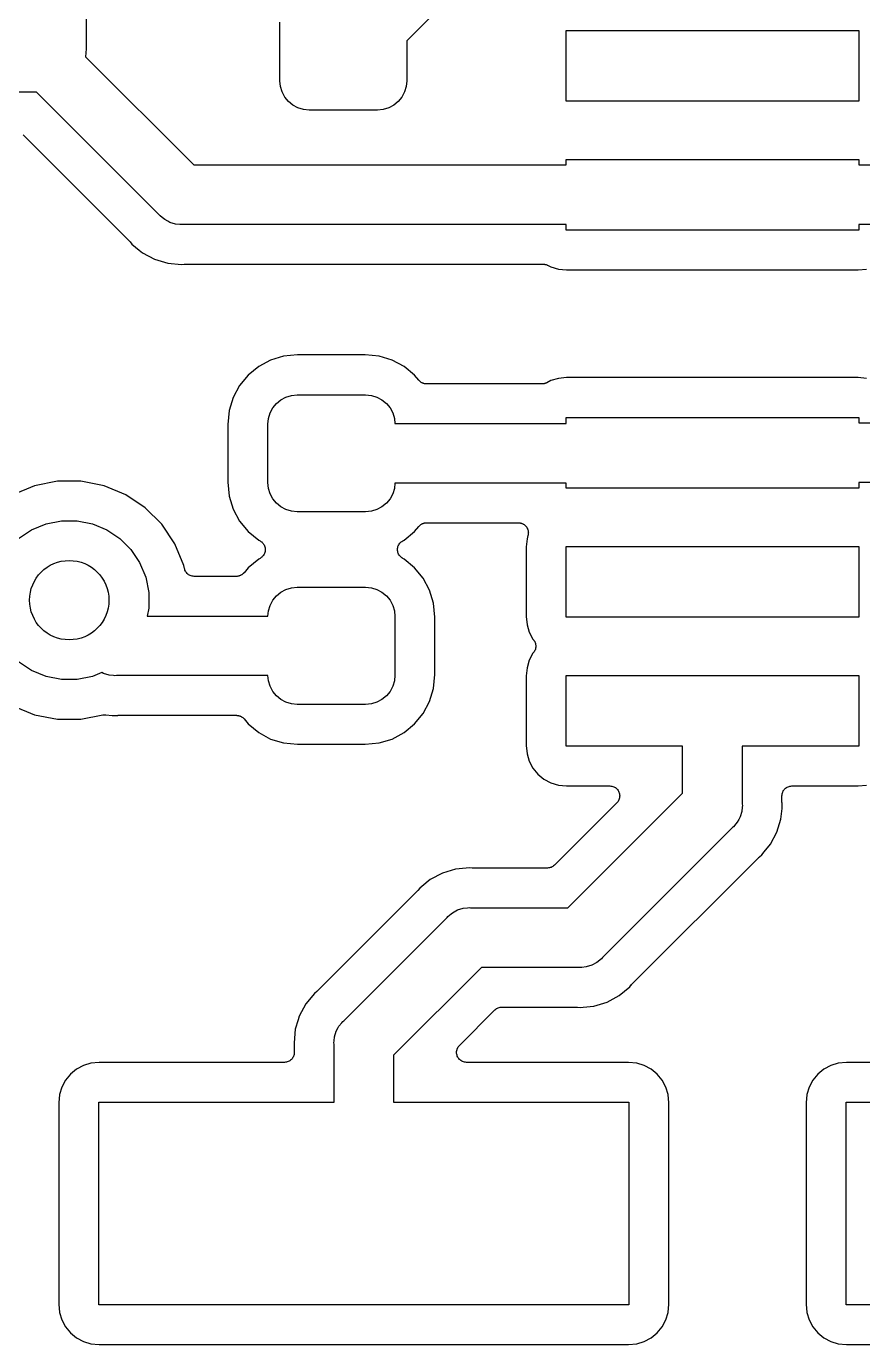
# Model space of a CAD drawing. Extents: x 5.16 to 6.06, y -3.88 to -2.24.
# Drawn here: x 5.3968 to 5.5625, y -3.3537 to -3.0922 of the extents above; entities that cross this region are included whole.
import ezdxf

# ---------------------------------------------------------------- set-up
doc = ezdxf.new("R2010")
doc.units = 0
doc.header["$MEASUREMENT"] = 0
doc.layers.add('BLACK', color=7, linetype='CONTINUOUS')

msp = doc.modelspace()

# ---------------------------------------------------------------- linework, layer by layer
at = {"layer": 'BLACK', "linetype": 'CONTINUOUS'}
for p, q in [((5.4086, -3.07941), (5.4086, -3.09663)), ((5.48689, -3.08032), (5.47218, -3.09504)), ((5.44698, -3.10298), (5.44698, -3.09137)), ((5.50376, -3.10701), (5.50376, -3.09301)), ((5.50376, -3.09301), (5.56176, -3.09301)), ((5.56176, -3.09301), (5.56176, -3.10701)), ((5.47218, -3.09504), (5.47218, -3.10298)), ((5.4086, -3.09663), (5.40844, -3.09821)), ((5.40844, -3.09821), (5.42992, -3.11969)), ((5.4471, -3.10411), (5.44698, -3.10298)), ((5.44743, -3.1052), (5.4471, -3.10411)), ((5.47207, -3.10411), (5.47174, -3.1052)), ((5.47218, -3.10298), (5.47207, -3.10411)), ((5.39877, -3.10524), (5.37981, -3.10524)), ((5.4231, -3.12957), (5.39877, -3.10524)), ((5.44796, -3.10621), (5.44743, -3.1052)), ((5.44869, -3.10709), (5.44796, -3.10621)), ((5.4712, -3.10621), (5.47048, -3.10709)), ((5.47174, -3.1052), (5.4712, -3.10621)), ((5.44957, -3.10781), (5.44869, -3.10709)), ((5.45057, -3.10835), (5.44957, -3.10781)), ((5.45166, -3.10868), (5.45057, -3.10835)), ((5.45279, -3.10879), (5.45166, -3.10868)), ((5.46637, -3.10879), (5.45279, -3.10879)), ((5.46751, -3.10868), (5.46637, -3.10879)), ((5.4686, -3.10835), (5.46751, -3.10868)), ((5.4696, -3.10781), (5.4686, -3.10835)), ((5.47048, -3.10709), (5.4696, -3.10781)), ((5.56176, -3.10701), (5.50376, -3.10701)), ((5.39613, -3.11374), (5.41719, -3.1348)), ((5.42992, -3.11969), (5.50376, -3.11969)), ((5.50376, -3.11969), (5.50376, -3.1186)), ((5.50376, -3.1186), (5.56176, -3.1186)), ((5.56176, -3.1186), (5.56176, -3.11969)), ((5.56176, -3.11969), (5.57112, -3.11969)), ((5.42328, -3.12979), (5.4231, -3.12957)), ((5.42365, -3.1301), (5.42328, -3.12979)), ((5.42418, -3.13053), (5.42365, -3.1301)), ((5.42479, -3.13086), (5.42418, -3.13053)), ((5.42521, -3.13108), (5.42479, -3.13086)), ((5.42632, -3.13142), (5.42521, -3.13108)), ((5.42719, -3.1315), (5.42632, -3.13142)), ((5.42748, -3.13153), (5.42719, -3.1315)), ((5.42719, -3.1315), (5.42719, -3.1315)), ((5.42777, -3.1315), (5.42748, -3.13153)), ((5.50376, -3.1315), (5.42777, -3.1315)), ((5.50376, -3.1326), (5.50376, -3.1315)), ((5.56176, -3.1326), (5.50376, -3.1326)), ((5.57112, -3.1315), (5.56176, -3.1315)), ((5.56176, -3.1315), (5.56176, -3.1326)), ((5.41719, -3.1348), (5.41721, -3.13481)), ((5.41721, -3.13481), (5.41726, -3.13488)), ((5.41726, -3.13488), (5.41732, -3.13494)), ((5.41732, -3.13494), (5.41769, -3.13539)), ((5.41769, -3.13539), (5.41913, -3.13657)), ((5.41913, -3.13657), (5.41913, -3.13657)), ((5.41913, -3.13657), (5.41978, -3.13711)), ((5.41978, -3.13711), (5.42218, -3.13839)), ((5.42218, -3.13839), (5.42478, -3.13918)), ((5.42478, -3.13918), (5.42748, -3.13944)), ((5.42748, -3.13944), (5.42806, -3.13939)), ((5.42806, -3.13939), (5.42808, -3.13938)), ((5.42808, -3.13938), (5.42817, -3.13939)), ((5.42817, -3.13939), (5.42825, -3.13938)), ((5.42825, -3.13938), (5.49924, -3.13938)), ((5.49924, -3.13938), (5.49927, -3.13938)), ((5.49927, -3.13938), (5.49935, -3.13939)), ((5.49935, -3.13939), (5.49944, -3.13939)), ((5.49944, -3.13939), (5.49955, -3.13941)), ((5.49955, -3.13941), (5.49965, -3.13942)), ((5.49965, -3.13942), (5.49973, -3.13945)), ((5.49973, -3.13945), (5.49982, -3.13946)), ((5.49982, -3.13946), (5.49992, -3.1395)), ((5.49992, -3.1395), (5.50002, -3.13954)), ((5.50002, -3.13954), (5.50009, -3.13958)), ((5.50009, -3.13958), (5.50017, -3.13961)), ((5.50017, -3.13961), (5.50073, -3.13991)), ((5.50073, -3.13991), (5.50221, -3.14036)), ((5.50221, -3.14036), (5.50385, -3.14052)), ((5.50385, -3.14052), (5.56166, -3.14052)), ((5.56166, -3.14052), (5.5633, -3.14036)), ((5.44518, -3.15842), (5.44281, -3.15968)), ((5.44775, -3.15763), (5.44518, -3.15842)), ((5.45053, -3.15736), (5.44775, -3.15763)), ((5.46392, -3.15736), (5.45053, -3.15736)), ((5.46669, -3.15763), (5.46392, -3.15736)), ((5.46926, -3.15842), (5.46669, -3.15763)), ((5.47163, -3.15968), (5.46926, -3.15842)), ((5.44073, -3.16139), (5.43902, -3.16347)), ((5.44281, -3.15968), (5.44073, -3.16139)), ((5.47371, -3.16139), (5.47163, -3.15968)), ((5.47454, -3.1624), (5.47371, -3.16139)), ((5.50385, -3.16186), (5.50221, -3.16202)), ((5.56166, -3.16186), (5.50385, -3.16186)), ((5.5633, -3.16202), (5.56166, -3.16186)), ((5.43902, -3.16347), (5.43775, -3.16584)), ((5.4746, -3.16246), (5.47454, -3.1624)), ((5.47466, -3.16253), (5.4746, -3.16246)), ((5.47474, -3.16259), (5.47466, -3.16253)), ((5.47481, -3.16267), (5.47474, -3.16259)), ((5.47488, -3.16272), (5.47481, -3.16267)), ((5.47495, -3.16277), (5.47488, -3.16272)), ((5.47504, -3.16283), (5.47495, -3.16277)), ((5.47513, -3.16288), (5.47504, -3.16283)), ((5.47521, -3.16292), (5.47513, -3.16288)), ((5.47529, -3.16296), (5.47521, -3.16292)), ((5.47539, -3.16299), (5.47529, -3.16296)), ((5.47549, -3.16303), (5.47539, -3.16299)), ((5.47557, -3.16305), (5.47549, -3.16303)), ((5.47565, -3.16308), (5.47557, -3.16305)), ((5.47576, -3.16309), (5.47565, -3.16308)), ((5.47586, -3.16311), (5.47576, -3.16309)), ((5.47595, -3.16311), (5.47586, -3.16311)), ((5.47604, -3.16312), (5.47595, -3.16311)), ((5.47606, -3.16312), (5.47604, -3.16312)), ((5.49902, -3.16312), (5.47606, -3.16312)), ((5.49911, -3.16311), (5.49902, -3.16312)), ((5.49919, -3.16311), (5.49911, -3.16311)), ((5.4993, -3.16309), (5.49919, -3.16311)), ((5.4994, -3.16308), (5.4993, -3.16309)), ((5.49949, -3.16306), (5.4994, -3.16308)), ((5.49957, -3.16304), (5.49949, -3.16306)), ((5.49967, -3.163), (5.49957, -3.16304)), ((5.49977, -3.16297), (5.49967, -3.163)), ((5.49985, -3.16293), (5.49977, -3.16297)), ((5.49993, -3.1629), (5.49985, -3.16293)), ((5.49995, -3.16289), (5.49993, -3.1629)), ((5.50073, -3.16247), (5.49995, -3.16289)), ((5.50221, -3.16202), (5.50073, -3.16247)), ((5.43775, -3.16584), (5.43697, -3.16841)), ((5.4456, -3.16786), (5.44632, -3.16698)), ((5.44632, -3.16698), (5.4472, -3.16626)), ((5.4472, -3.16626), (5.44821, -3.16573)), ((5.44821, -3.16573), (5.4493, -3.1654)), ((5.4493, -3.1654), (5.45043, -3.16528)), ((5.45043, -3.16528), (5.46401, -3.16528)), ((5.46401, -3.16528), (5.46515, -3.1654)), ((5.46515, -3.1654), (5.46623, -3.16573)), ((5.46623, -3.16573), (5.46724, -3.16626)), ((5.46724, -3.16626), (5.46812, -3.16698)), ((5.46812, -3.16698), (5.46884, -3.16786)), ((5.43697, -3.16841), (5.4367, -3.17119)), ((5.44473, -3.16996), (5.44506, -3.16887)), ((5.44506, -3.16887), (5.4456, -3.16786)), ((5.46884, -3.16786), (5.46938, -3.16887)), ((5.46938, -3.16887), (5.46971, -3.16996)), ((5.4367, -3.17119), (5.4367, -3.18261)), ((5.44462, -3.17109), (5.44473, -3.16996)), ((5.44462, -3.1827), (5.44462, -3.17109)), ((5.46971, -3.16996), (5.46981, -3.17099)), ((5.46981, -3.17099), (5.50376, -3.17099)), ((5.50376, -3.17099), (5.50376, -3.16978)), ((5.50376, -3.16978), (5.56176, -3.16978)), ((5.56176, -3.16978), (5.56176, -3.17087)), ((5.56176, -3.17087), (5.57328, -3.17087)), ((5.40293, -3.18241), (5.39836, -3.18332)), ((5.40758, -3.18241), (5.40293, -3.18241)), ((5.41214, -3.18332), (5.40758, -3.18241)), ((5.4367, -3.18261), (5.43697, -3.18538)), ((5.44473, -3.18384), (5.44462, -3.1827)), ((5.46981, -3.1828), (5.46971, -3.18384)), ((5.50376, -3.1828), (5.46981, -3.1828)), ((5.50376, -3.18378), (5.50376, -3.1828)), ((5.57112, -3.18268), (5.56176, -3.18268)), ((5.56176, -3.18268), (5.56176, -3.18378)), ((5.39836, -3.18332), (5.39406, -3.1851)), ((5.41644, -3.1851), (5.41214, -3.18332)), ((5.42031, -3.18768), (5.41644, -3.1851)), ((5.43697, -3.18538), (5.43775, -3.18795)), ((5.44506, -3.18493), (5.44473, -3.18384)), ((5.4456, -3.18593), (5.44506, -3.18493)), ((5.46938, -3.18493), (5.46884, -3.18593)), ((5.46971, -3.18384), (5.46938, -3.18493)), ((5.56176, -3.18378), (5.50376, -3.18378)), ((5.4236, -3.19097), (5.42031, -3.18768)), ((5.43775, -3.18795), (5.43902, -3.19033)), ((5.44632, -3.18681), (5.4456, -3.18593)), ((5.4472, -3.18753), (5.44632, -3.18681)), ((5.44821, -3.18807), (5.4472, -3.18753)), ((5.46724, -3.18753), (5.46623, -3.18807)), ((5.46812, -3.18681), (5.46724, -3.18753)), ((5.46884, -3.18593), (5.46812, -3.18681)), ((5.40066, -3.19089), (5.4037, -3.19028)), ((5.4037, -3.19028), (5.4068, -3.19028)), ((5.4068, -3.19028), (5.40985, -3.19089)), ((5.43902, -3.19033), (5.44073, -3.19241)), ((5.4493, -3.1884), (5.44821, -3.18807)), ((5.45043, -3.18851), (5.4493, -3.1884)), ((5.46401, -3.18851), (5.45043, -3.18851)), ((5.46515, -3.1884), (5.46401, -3.18851)), ((5.46623, -3.18807), (5.46515, -3.1884)), ((5.39521, -3.1938), (5.39779, -3.19208)), ((5.39779, -3.19208), (5.40066, -3.19089)), ((5.40985, -3.19089), (5.41271, -3.19208)), ((5.41271, -3.19208), (5.41529, -3.1938)), ((5.42619, -3.19484), (5.4236, -3.19097)), ((5.44073, -3.19241), (5.44281, -3.19411)), ((5.47163, -3.19411), (5.47371, -3.19241)), ((5.47371, -3.19241), (5.47454, -3.1914)), ((5.47454, -3.1914), (5.47456, -3.19138)), ((5.47456, -3.19138), (5.47462, -3.19132)), ((5.47462, -3.19132), (5.47468, -3.19125)), ((5.47468, -3.19125), (5.47476, -3.19118)), ((5.47476, -3.19118), (5.47483, -3.19111)), ((5.47483, -3.19111), (5.47491, -3.19106)), ((5.47491, -3.19106), (5.47497, -3.19101)), ((5.47497, -3.19101), (5.47507, -3.19096)), ((5.47507, -3.19096), (5.47516, -3.1909)), ((5.47516, -3.1909), (5.47524, -3.19087)), ((5.47524, -3.19087), (5.47531, -3.19083)), ((5.47531, -3.19083), (5.47541, -3.1908)), ((5.47541, -3.1908), (5.47551, -3.19076)), ((5.47551, -3.19076), (5.4756, -3.19074)), ((5.4756, -3.19074), (5.47568, -3.19071)), ((5.47568, -3.19071), (5.47579, -3.1907)), ((5.47579, -3.1907), (5.47589, -3.19068)), ((5.47589, -3.19068), (5.47598, -3.19069)), ((5.47598, -3.19069), (5.47606, -3.19068)), ((5.47606, -3.19068), (5.4943, -3.19068)), ((5.4943, -3.19068), (5.49432, -3.19068)), ((5.49432, -3.19068), (5.49442, -3.19069)), ((5.49442, -3.19069), (5.49451, -3.19069)), ((5.49451, -3.19069), (5.49461, -3.19071)), ((5.49461, -3.19071), (5.49471, -3.19072)), ((5.49471, -3.19072), (5.49479, -3.19075)), ((5.49479, -3.19075), (5.49488, -3.19077)), ((5.49488, -3.19077), (5.49498, -3.19081)), ((5.49498, -3.19081), (5.49507, -3.19084)), ((5.49507, -3.19084), (5.49515, -3.19088)), ((5.49515, -3.19088), (5.49524, -3.19092)), ((5.49524, -3.19092), (5.49532, -3.19097)), ((5.49532, -3.19097), (5.49541, -3.19102)), ((5.49541, -3.19102), (5.49548, -3.19108)), ((5.49548, -3.19108), (5.49555, -3.19113)), ((5.49555, -3.19113), (5.49563, -3.1912)), ((5.49563, -3.1912), (5.4957, -3.19127)), ((5.4957, -3.19127), (5.49576, -3.19134)), ((5.49576, -3.19134), (5.49582, -3.1914)), ((5.49582, -3.1914), (5.49588, -3.19149)), ((5.49588, -3.19149), (5.49594, -3.19157)), ((5.49594, -3.19157), (5.49599, -3.19165)), ((5.49599, -3.19165), (5.49604, -3.19172)), ((5.49618, -3.19322), (5.496, -3.19383)), ((5.49604, -3.19172), (5.49608, -3.19182)), ((5.49608, -3.19182), (5.49612, -3.19191)), ((5.49612, -3.19191), (5.49615, -3.192)), ((5.49615, -3.192), (5.49618, -3.19208)), ((5.49618, -3.19208), (5.4962, -3.19218)), ((5.4962, -3.19313), (5.49618, -3.19322)), ((5.4962, -3.19218), (5.49623, -3.19228)), ((5.49623, -3.19304), (5.4962, -3.19313)), ((5.49623, -3.19228), (5.49624, -3.19237)), ((5.49624, -3.19294), (5.49623, -3.19304)), ((5.49624, -3.19237), (5.49626, -3.19246)), ((5.49626, -3.19284), (5.49624, -3.19294)), ((5.49626, -3.19246), (5.49626, -3.19256)), ((5.49626, -3.19256), (5.49627, -3.19266)), ((5.49627, -3.19266), (5.49626, -3.19275)), ((5.49626, -3.19275), (5.49626, -3.19284)), ((5.41529, -3.1938), (5.41748, -3.19599)), ((5.42797, -3.19914), (5.42619, -3.19484)), ((5.44281, -3.19411), (5.44308, -3.19426)), ((5.44308, -3.19426), (5.44309, -3.19427)), ((5.44309, -3.19427), (5.44309, -3.19427)), ((5.44309, -3.19427), (5.44309, -3.19427)), ((5.44309, -3.19427), (5.4431, -3.19427)), ((5.4431, -3.19427), (5.44326, -3.19438)), ((5.44326, -3.19438), (5.44341, -3.19448)), ((5.44341, -3.19448), (5.44341, -3.19448)), ((5.44341, -3.19448), (5.44342, -3.19449)), ((5.44342, -3.19449), (5.44355, -3.19463)), ((5.44355, -3.19463), (5.44368, -3.19476)), ((5.44368, -3.19476), (5.44368, -3.19476)), ((5.44368, -3.19476), (5.44369, -3.19476)), ((5.44369, -3.19476), (5.44379, -3.19493)), ((5.44379, -3.19493), (5.44389, -3.19508)), ((5.44389, -3.19508), (5.44389, -3.19508)), ((5.44389, -3.19508), (5.4439, -3.19508)), ((5.4439, -3.19508), (5.44397, -3.19526)), ((5.44397, -3.19526), (5.44404, -3.19543)), ((5.44404, -3.19543), (5.44404, -3.19544)), ((5.44404, -3.19544), (5.44404, -3.19544)), ((5.44404, -3.19544), (5.44407, -3.19562)), ((5.44407, -3.19562), (5.44411, -3.19581)), ((5.44411, -3.19581), (5.44411, -3.19581)), ((5.44411, -3.19581), (5.44411, -3.19582)), ((5.44411, -3.19582), (5.44411, -3.196)), ((5.47033, -3.19578), (5.47037, -3.19561)), ((5.47033, -3.19579), (5.47033, -3.19578)), ((5.47033, -3.19598), (5.47033, -3.19579)), ((5.47033, -3.19579), (5.47033, -3.19579)), ((5.47037, -3.19561), (5.47041, -3.19541)), ((5.47041, -3.19541), (5.47048, -3.19524)), ((5.47041, -3.19541), (5.47041, -3.19541)), ((5.47041, -3.19541), (5.47041, -3.19541)), ((5.47048, -3.19524), (5.47056, -3.19506)), ((5.47056, -3.19505), (5.47067, -3.1949)), ((5.47056, -3.19506), (5.47056, -3.19505)), ((5.47056, -3.19506), (5.47056, -3.19506)), ((5.47067, -3.1949), (5.47077, -3.19474)), ((5.47077, -3.19474), (5.47078, -3.19474)), ((5.47078, -3.19473), (5.47091, -3.1946)), ((5.47078, -3.19474), (5.47078, -3.19473)), ((5.47091, -3.1946), (5.47104, -3.19447)), ((5.47104, -3.19447), (5.47105, -3.19447)), ((5.47105, -3.19446), (5.47121, -3.19436)), ((5.47105, -3.19447), (5.47105, -3.19446)), ((5.47121, -3.19436), (5.47136, -3.19426)), ((5.47136, -3.19426), (5.47163, -3.19411)), ((5.496, -3.19383), (5.49583, -3.19547)), ((5.49583, -3.19547), (5.49583, -3.20927)), ((5.50376, -3.20937), (5.50376, -3.19537)), ((5.50376, -3.19537), (5.56176, -3.19537)), ((5.56176, -3.19537), (5.56176, -3.20937)), ((5.41748, -3.19599), (5.41921, -3.19857)), ((5.44281, -3.19787), (5.44073, -3.19958)), ((5.44307, -3.19773), (5.44281, -3.19787)), ((5.44308, -3.19773), (5.44307, -3.19773)), ((5.44307, -3.19773), (5.44307, -3.19773)), ((5.44307, -3.19773), (5.44307, -3.19773)), ((5.44323, -3.19762), (5.44308, -3.19773)), ((5.44339, -3.19752), (5.44323, -3.19762)), ((5.4434, -3.19751), (5.44339, -3.19752)), ((5.44339, -3.19752), (5.44339, -3.19752)), ((5.44353, -3.19738), (5.4434, -3.19751)), ((5.44366, -3.19725), (5.44353, -3.19738)), ((5.44367, -3.19725), (5.44366, -3.19725)), ((5.44377, -3.19709), (5.44367, -3.19724)), ((5.44367, -3.19724), (5.44367, -3.19725)), ((5.44388, -3.19693), (5.44377, -3.19709)), ((5.44396, -3.19675), (5.44388, -3.19692)), ((5.44388, -3.19692), (5.44388, -3.19693)), ((5.44388, -3.19693), (5.44388, -3.19693)), ((5.44403, -3.19658), (5.44396, -3.19675)), ((5.44407, -3.19638), (5.44403, -3.19657)), ((5.44403, -3.19657), (5.44403, -3.19657)), ((5.44403, -3.19657), (5.44403, -3.19658)), ((5.44411, -3.1962), (5.44407, -3.19638)), ((5.44411, -3.196), (5.44411, -3.19619)), ((5.44411, -3.19619), (5.44411, -3.1962)), ((5.44411, -3.1962), (5.44411, -3.1962)), ((5.47033, -3.19617), (5.47033, -3.19598)), ((5.47037, -3.19635), (5.47033, -3.19617)), ((5.47033, -3.19617), (5.47033, -3.19617)), ((5.47033, -3.19617), (5.47033, -3.19617)), ((5.4704, -3.19654), (5.47037, -3.19635)), ((5.4704, -3.19655), (5.4704, -3.19654)), ((5.47048, -3.19673), (5.4704, -3.19655)), ((5.4704, -3.19655), (5.4704, -3.19655)), ((5.47055, -3.1969), (5.47048, -3.19673)), ((5.47055, -3.19691), (5.47055, -3.1969)), ((5.47055, -3.1969), (5.47055, -3.1969)), ((5.47066, -3.19707), (5.47055, -3.19691)), ((5.47076, -3.19722), (5.47066, -3.19707)), ((5.47076, -3.19723), (5.47076, -3.19722)), ((5.47089, -3.19736), (5.47076, -3.19723)), ((5.47076, -3.19723), (5.47076, -3.19723)), ((5.47102, -3.1975), (5.47089, -3.19736)), ((5.47103, -3.1975), (5.47102, -3.1975)), ((5.47119, -3.19761), (5.47103, -3.1975)), ((5.47103, -3.1975), (5.47103, -3.1975)), ((5.47134, -3.19772), (5.47119, -3.19761)), ((5.47135, -3.19772), (5.47134, -3.19772)), ((5.47136, -3.19773), (5.47135, -3.19772)), ((5.47135, -3.19772), (5.47135, -3.19772)), ((5.47135, -3.19772), (5.47135, -3.19772)), ((5.47163, -3.19787), (5.47136, -3.19773)), ((5.47371, -3.19958), (5.47163, -3.19787)), ((5.41921, -3.19857), (5.4204, -3.20144)), ((5.42808, -3.19972), (5.42797, -3.19914)), ((5.42814, -3.1999), (5.42808, -3.19972)), ((5.42819, -3.20008), (5.42814, -3.1999)), ((5.42819, -3.20009), (5.42819, -3.20008)), ((5.42819, -3.20008), (5.42819, -3.20008)), ((5.42828, -3.20026), (5.42819, -3.20009)), ((5.42837, -3.20042), (5.42828, -3.20026)), ((5.42837, -3.20043), (5.42837, -3.20042)), ((5.42837, -3.20042), (5.42837, -3.20042)), ((5.42849, -3.20057), (5.42837, -3.20043)), ((5.42861, -3.20072), (5.42849, -3.20057)), ((5.42862, -3.20073), (5.42861, -3.20072)), ((5.42861, -3.20072), (5.42861, -3.20072)), ((5.42876, -3.20084), (5.42862, -3.20073)), ((5.4289, -3.20096), (5.42876, -3.20084)), ((5.42891, -3.20097), (5.4289, -3.20096)), ((5.42908, -3.20106), (5.42891, -3.20097)), ((5.42891, -3.20097), (5.42891, -3.20097)), ((5.42924, -3.20115), (5.42908, -3.20106)), ((5.43921, -3.20112), (5.43913, -3.20116)), ((5.43929, -3.20109), (5.43921, -3.20112)), ((5.43937, -3.20103), (5.43929, -3.20109)), ((5.43947, -3.20098), (5.43937, -3.20103)), ((5.43954, -3.20092), (5.43947, -3.20098)), ((5.43961, -3.20088), (5.43954, -3.20092)), ((5.43968, -3.2008), (5.43961, -3.20088)), ((5.43977, -3.20074), (5.43968, -3.2008)), ((5.43982, -3.20067), (5.43977, -3.20074)), ((5.43988, -3.20061), (5.43982, -3.20067)), ((5.4399, -3.20059), (5.43988, -3.20061)), ((5.44073, -3.19958), (5.4399, -3.20059)), ((5.47542, -3.20166), (5.47371, -3.19958)), ((5.4204, -3.20144), (5.421, -3.20448)), ((5.42925, -3.20115), (5.42924, -3.20115)), ((5.42924, -3.20115), (5.42924, -3.20115)), ((5.42943, -3.20121), (5.42925, -3.20115)), ((5.4296, -3.20126), (5.42943, -3.20121)), ((5.42961, -3.20126), (5.4296, -3.20126)), ((5.42962, -3.20127), (5.42961, -3.20126)), ((5.4298, -3.20129), (5.42962, -3.20127)), ((5.42999, -3.20131), (5.4298, -3.20129)), ((5.43, -3.20131), (5.42999, -3.20131)), ((5.43001, -3.20131), (5.43, -3.20131)), ((5.43, -3.20131), (5.43, -3.20131)), ((5.43, -3.20131), (5.43, -3.20131)), ((5.43838, -3.20131), (5.43001, -3.20131)), ((5.43847, -3.2013), (5.43838, -3.20131)), ((5.43855, -3.2013), (5.43847, -3.2013)), ((5.43866, -3.20128), (5.43855, -3.2013)), ((5.43876, -3.20127), (5.43866, -3.20128)), ((5.43884, -3.20124), (5.43876, -3.20127)), ((5.43893, -3.20123), (5.43884, -3.20124)), ((5.43903, -3.20119), (5.43893, -3.20123)), ((5.43913, -3.20116), (5.43903, -3.20119)), ((5.44821, -3.20391), (5.4493, -3.20358)), ((5.4493, -3.20358), (5.45043, -3.20347)), ((5.45043, -3.20347), (5.46401, -3.20347)), ((5.46401, -3.20347), (5.46515, -3.20358)), ((5.46515, -3.20358), (5.46623, -3.20391)), ((5.47669, -3.20403), (5.47542, -3.20166)), ((5.421, -3.20448), (5.421, -3.20758)), ((5.44506, -3.20706), (5.4456, -3.20605)), ((5.4456, -3.20605), (5.44632, -3.20517)), ((5.44632, -3.20517), (5.4472, -3.20445)), ((5.4472, -3.20445), (5.44821, -3.20391)), ((5.46623, -3.20391), (5.46724, -3.20445)), ((5.46724, -3.20445), (5.46812, -3.20517)), ((5.46812, -3.20517), (5.46884, -3.20605)), ((5.46884, -3.20605), (5.46938, -3.20706)), ((5.47747, -3.2066), (5.47669, -3.20403)), ((5.421, -3.20758), (5.42068, -3.20918)), ((5.44463, -3.20918), (5.44473, -3.20815)), ((5.44473, -3.20815), (5.44506, -3.20706)), ((5.46938, -3.20706), (5.46971, -3.20815)), ((5.46971, -3.20815), (5.46982, -3.20928)), ((5.47774, -3.20938), (5.47747, -3.2066)), ((5.42068, -3.20918), (5.44463, -3.20918)), ((5.46982, -3.20928), (5.46982, -3.22089)), ((5.47774, -3.2208), (5.47774, -3.20938)), ((5.49583, -3.20927), (5.496, -3.21091)), ((5.496, -3.21091), (5.49645, -3.2124)), ((5.56176, -3.20937), (5.50376, -3.20937)), ((5.49645, -3.2124), (5.49718, -3.21377)), ((5.49718, -3.21377), (5.4973, -3.21392)), ((5.4973, -3.21392), (5.49731, -3.21393)), ((5.49731, -3.21393), (5.49731, -3.21393)), ((5.49731, -3.21393), (5.49731, -3.21393)), ((5.49731, -3.21393), (5.49732, -3.21394)), ((5.49732, -3.21394), (5.49742, -3.21409)), ((5.49742, -3.21409), (5.49752, -3.21425)), ((5.49718, -3.21656), (5.49645, -3.21793)), ((5.4973, -3.21641), (5.49718, -3.21656)), ((5.49741, -3.21626), (5.4973, -3.21641)), ((5.49751, -3.21611), (5.49741, -3.21626)), ((5.49759, -3.21592), (5.49751, -3.21609)), ((5.49751, -3.21609), (5.49751, -3.2161)), ((5.49751, -3.2161), (5.49751, -3.21611)), ((5.49752, -3.21425), (5.49752, -3.21425)), ((5.49752, -3.21425), (5.49753, -3.21426)), ((5.49753, -3.21426), (5.4976, -3.21443)), ((5.49766, -3.21575), (5.49759, -3.21592)), ((5.4976, -3.21443), (5.49767, -3.2146)), ((5.4977, -3.21556), (5.49766, -3.21574)), ((5.49766, -3.21574), (5.49766, -3.21575)), ((5.49766, -3.21575), (5.49766, -3.21575)), ((5.49767, -3.2146), (5.49767, -3.21461)), ((5.49767, -3.21461), (5.49767, -3.21462)), ((5.49767, -3.21462), (5.4977, -3.2148)), ((5.4977, -3.2148), (5.49774, -3.21498)), ((5.49774, -3.21538), (5.4977, -3.21556)), ((5.49774, -3.21498), (5.49774, -3.21499)), ((5.49774, -3.21499), (5.49774, -3.21499)), ((5.49774, -3.21499), (5.49774, -3.21518)), ((5.49774, -3.21518), (5.49774, -3.21536)), ((5.49774, -3.21536), (5.49774, -3.21537)), ((5.49774, -3.21537), (5.49774, -3.21538)), ((5.39779, -3.21999), (5.39521, -3.21826)), ((5.496, -3.21942), (5.49583, -3.22106)), ((5.49645, -3.21793), (5.496, -3.21942)), ((5.40066, -3.22117), (5.39779, -3.21999)), ((5.4037, -3.22178), (5.40066, -3.22117)), ((5.4068, -3.22178), (5.4037, -3.22178)), ((5.40985, -3.22117), (5.4068, -3.22178)), ((5.41172, -3.2204), (5.40985, -3.22117)), ((5.41204, -3.22057), (5.41172, -3.2204)), ((5.41315, -3.22091), (5.41204, -3.22057)), ((5.41402, -3.22099), (5.41315, -3.22091)), ((5.41431, -3.22102), (5.41402, -3.22099)), ((5.41402, -3.22099), (5.41402, -3.22099)), ((5.4146, -3.22099), (5.41431, -3.22102)), ((5.44463, -3.22099), (5.4146, -3.22099)), ((5.44473, -3.22203), (5.44463, -3.22099)), ((5.44506, -3.22312), (5.44473, -3.22203)), ((5.46971, -3.22203), (5.46938, -3.22312)), ((5.46982, -3.22089), (5.46971, -3.22203)), ((5.47747, -3.22357), (5.47774, -3.2208)), ((5.49583, -3.22106), (5.49583, -3.23486)), ((5.50376, -3.23496), (5.50376, -3.22096)), ((5.50376, -3.22096), (5.56176, -3.22096)), ((5.56176, -3.22096), (5.56176, -3.23496)), ((5.4456, -3.22412), (5.44506, -3.22312)), ((5.44632, -3.225), (5.4456, -3.22412)), ((5.46884, -3.22412), (5.46812, -3.225)), ((5.46938, -3.22312), (5.46884, -3.22412)), ((5.47669, -3.22614), (5.47747, -3.22357)), ((5.39406, -3.22697), (5.39836, -3.22875)), ((5.4472, -3.22572), (5.44632, -3.225)), ((5.44821, -3.22626), (5.4472, -3.22572)), ((5.4493, -3.22659), (5.44821, -3.22626)), ((5.45043, -3.2267), (5.4493, -3.22659)), ((5.46401, -3.2267), (5.45043, -3.2267)), ((5.46515, -3.22659), (5.46401, -3.2267)), ((5.46623, -3.22626), (5.46515, -3.22659)), ((5.46724, -3.22572), (5.46623, -3.22626)), ((5.46812, -3.225), (5.46724, -3.22572)), ((5.47542, -3.22852), (5.47669, -3.22614)), ((5.39836, -3.22875), (5.40293, -3.22965)), ((5.40293, -3.22965), (5.40758, -3.22965)), ((5.40758, -3.22965), (5.41194, -3.22879)), ((5.41194, -3.22879), (5.41197, -3.22878)), ((5.41197, -3.22878), (5.41205, -3.22877)), ((5.41205, -3.22877), (5.41214, -3.22876)), ((5.41214, -3.22876), (5.41225, -3.22876)), ((5.41225, -3.22876), (5.41235, -3.22875)), ((5.41235, -3.22875), (5.41244, -3.22876)), ((5.41244, -3.22876), (5.41252, -3.22876)), ((5.41252, -3.22876), (5.41373, -3.22888)), ((5.41373, -3.22888), (5.41373, -3.22888)), ((5.41373, -3.22888), (5.41431, -3.22893)), ((5.41431, -3.22893), (5.41489, -3.22888)), ((5.41489, -3.22888), (5.41491, -3.22887)), ((5.41491, -3.22887), (5.415, -3.22887)), ((5.415, -3.22887), (5.41508, -3.22887)), ((5.41508, -3.22887), (5.43838, -3.22887)), ((5.43838, -3.22887), (5.43841, -3.22887)), ((5.43841, -3.22887), (5.43849, -3.22888)), ((5.43849, -3.22888), (5.43858, -3.22888)), ((5.43858, -3.22888), (5.43868, -3.2289)), ((5.43868, -3.2289), (5.43879, -3.22891)), ((5.43879, -3.22891), (5.43887, -3.22894)), ((5.43887, -3.22894), (5.43896, -3.22895)), ((5.43896, -3.22895), (5.43905, -3.22899)), ((5.43905, -3.22899), (5.43915, -3.22903)), ((5.43915, -3.22903), (5.43923, -3.22907)), ((5.43923, -3.22907), (5.43931, -3.2291)), ((5.43931, -3.2291), (5.4394, -3.22916)), ((5.4394, -3.22916), (5.43949, -3.22921)), ((5.43949, -3.22921), (5.43956, -3.22927)), ((5.43956, -3.22927), (5.43963, -3.22931)), ((5.43963, -3.22931), (5.4397, -3.22939)), ((5.4397, -3.22939), (5.43979, -3.22946)), ((5.43979, -3.22946), (5.43984, -3.22952)), ((5.43984, -3.22952), (5.4399, -3.22959)), ((5.4399, -3.22959), (5.44073, -3.23059)), ((5.47371, -3.23059), (5.47542, -3.22852)), ((5.44073, -3.23059), (5.44281, -3.2323)), ((5.44281, -3.2323), (5.44518, -3.23357)), ((5.46926, -3.23357), (5.47163, -3.2323)), ((5.47163, -3.2323), (5.47371, -3.23059)), ((5.44518, -3.23357), (5.44775, -3.23435)), ((5.44775, -3.23435), (5.45053, -3.23462)), ((5.45053, -3.23462), (5.46392, -3.23462)), ((5.46392, -3.23462), (5.46669, -3.23435)), ((5.46669, -3.23435), (5.46926, -3.23357)), ((5.49583, -3.23486), (5.496, -3.2365)), ((5.52685, -3.23496), (5.50376, -3.23496)), ((5.52685, -3.24433), (5.52685, -3.23496)), ((5.56176, -3.23496), (5.53866, -3.23496)), ((5.53866, -3.23496), (5.53866, -3.24648)), ((5.496, -3.2365), (5.49645, -3.23799)), ((5.49645, -3.23799), (5.49718, -3.23936)), ((5.49718, -3.23936), (5.49816, -3.24056)), ((5.49816, -3.24056), (5.49936, -3.24154)), ((5.49936, -3.24154), (5.50073, -3.24227)), ((5.50073, -3.24227), (5.50221, -3.24272)), ((5.50221, -3.24272), (5.50385, -3.24288)), ((5.50385, -3.24288), (5.51241, -3.24288)), ((5.51241, -3.24288), (5.51243, -3.24288)), ((5.51243, -3.24288), (5.51243, -3.24288)), ((5.51243, -3.24288), (5.51243, -3.24288)), ((5.51243, -3.24288), (5.51243, -3.24288)), ((5.51243, -3.24288), (5.51262, -3.2429)), ((5.51262, -3.2429), (5.51281, -3.24292)), ((5.51281, -3.24292), (5.51281, -3.24292)), ((5.51281, -3.24292), (5.51282, -3.24293)), ((5.51282, -3.24293), (5.513, -3.24298)), ((5.54777, -3.24303), (5.54794, -3.24297)), ((5.54794, -3.24297), (5.54812, -3.24292)), ((5.54812, -3.24292), (5.54813, -3.24292)), ((5.54813, -3.24292), (5.54814, -3.24292)), ((5.54814, -3.24292), (5.54832, -3.2429)), ((5.54832, -3.2429), (5.5485, -3.24288)), ((5.5485, -3.24288), (5.56166, -3.24288)), ((5.56166, -3.24288), (5.5633, -3.24272)), ((5.50412, -3.26706), (5.52685, -3.24433)), ((5.513, -3.24298), (5.51318, -3.24304)), ((5.51318, -3.24304), (5.51318, -3.24304)), ((5.51318, -3.24304), (5.51318, -3.24304)), ((5.51318, -3.24304), (5.51335, -3.24313)), ((5.51335, -3.24313), (5.51351, -3.24322)), ((5.51351, -3.24322), (5.51352, -3.24322)), ((5.51352, -3.24322), (5.51352, -3.24323)), ((5.51352, -3.24323), (5.51366, -3.24335)), ((5.51366, -3.24335), (5.51381, -3.24347)), ((5.51381, -3.24347), (5.51381, -3.24347)), ((5.51381, -3.24347), (5.51381, -3.24347)), ((5.51381, -3.24347), (5.51393, -3.24362)), ((5.51393, -3.24362), (5.51405, -3.24377)), ((5.51405, -3.24377), (5.51405, -3.24377)), ((5.51405, -3.24377), (5.51405, -3.24377)), ((5.51405, -3.24377), (5.51414, -3.24393)), ((5.51414, -3.24393), (5.51423, -3.24411)), ((5.51428, -3.24543), (5.51422, -3.24561)), ((5.51423, -3.24411), (5.51423, -3.24411)), ((5.51423, -3.24411), (5.51423, -3.24411)), ((5.51423, -3.24411), (5.51428, -3.24428)), ((5.51428, -3.24428), (5.51434, -3.24448)), ((5.51433, -3.24525), (5.51428, -3.24543)), ((5.51434, -3.24524), (5.51433, -3.24524)), ((5.51433, -3.24524), (5.51433, -3.24525)), ((5.51434, -3.24448), (5.51434, -3.24448)), ((5.51434, -3.24448), (5.51434, -3.24448)), ((5.51434, -3.24448), (5.51436, -3.24466)), ((5.51436, -3.24505), (5.51434, -3.24524)), ((5.51436, -3.24466), (5.51437, -3.24486)), ((5.51437, -3.24486), (5.51436, -3.24505)), ((5.51437, -3.24486), (5.51437, -3.24486)), ((5.51437, -3.24486), (5.51437, -3.24486)), ((5.54654, -3.24482), (5.54656, -3.24464)), ((5.54654, -3.24484), (5.54654, -3.24482)), ((5.54654, -3.24485), (5.54654, -3.24484)), ((5.54654, -3.24484), (5.54654, -3.24484)), ((5.54654, -3.24484), (5.54654, -3.24484)), ((5.54654, -3.246), (5.54654, -3.24485)), ((5.54656, -3.24464), (5.54658, -3.24445)), ((5.54658, -3.24444), (5.54663, -3.24427)), ((5.54658, -3.24445), (5.54658, -3.24444)), ((5.54658, -3.24445), (5.54658, -3.24445)), ((5.54663, -3.24427), (5.54669, -3.24409)), ((5.54669, -3.24408), (5.54678, -3.24391)), ((5.54669, -3.24409), (5.54669, -3.24408)), ((5.54669, -3.24408), (5.54669, -3.24408)), ((5.54678, -3.24391), (5.54687, -3.24375)), ((5.54687, -3.24375), (5.54688, -3.24374)), ((5.54688, -3.24374), (5.547, -3.2436)), ((5.54688, -3.24374), (5.54688, -3.24374)), ((5.547, -3.2436), (5.54712, -3.24345)), ((5.54712, -3.24345), (5.54713, -3.24344)), ((5.54712, -3.24345), (5.54712, -3.24345)), ((5.54713, -3.24344), (5.54727, -3.24333)), ((5.54727, -3.24333), (5.54741, -3.24321)), ((5.54741, -3.24321), (5.54742, -3.24321)), ((5.54742, -3.24321), (5.54743, -3.2432)), ((5.54743, -3.2432), (5.54759, -3.24312)), ((5.54759, -3.24312), (5.54775, -3.24303)), ((5.54775, -3.24303), (5.54776, -3.24303)), ((5.54776, -3.24303), (5.54777, -3.24303)), ((5.51379, -3.24625), (5.50144, -3.2586)), ((5.5138, -3.24624), (5.51379, -3.24625)), ((5.51379, -3.24625), (5.51379, -3.24625)), ((5.51379, -3.24625), (5.51379, -3.24625)), ((5.51392, -3.2461), (5.5138, -3.24624)), ((5.51404, -3.24595), (5.51392, -3.2461)), ((5.51414, -3.24577), (5.51404, -3.24595)), ((5.51404, -3.24595), (5.51404, -3.24595)), ((5.51404, -3.24595), (5.51404, -3.24595)), ((5.51422, -3.24561), (5.51414, -3.24577)), ((5.51422, -3.24561), (5.51422, -3.24561)), ((5.51422, -3.24561), (5.51422, -3.24561)), ((5.53858, -3.24793), (5.53824, -3.24904)), ((5.53866, -3.24706), (5.53858, -3.24793)), ((5.53866, -3.24648), (5.53869, -3.24677)), ((5.53869, -3.24677), (5.53866, -3.24706)), ((5.53866, -3.24706), (5.53866, -3.24706)), ((5.54634, -3.24947), (5.54655, -3.24735)), ((5.54654, -3.24608), (5.54654, -3.246)), ((5.54654, -3.24616), (5.54654, -3.24608)), ((5.54655, -3.24619), (5.54654, -3.24616)), ((5.5466, -3.24677), (5.54655, -3.24619)), ((5.54655, -3.24735), (5.5466, -3.24677)), ((5.54655, -3.24735), (5.54655, -3.24735)), ((5.53739, -3.25043), (5.53695, -3.25097)), ((5.53769, -3.25007), (5.53739, -3.25043)), ((5.53798, -3.24952), (5.53769, -3.25007)), ((5.53824, -3.24904), (5.53798, -3.24952)), ((5.54555, -3.25207), (5.54634, -3.24947)), ((5.53673, -3.25115), (5.51095, -3.27693)), ((5.53695, -3.25097), (5.53673, -3.25115)), ((5.54427, -3.25446), (5.54555, -3.25207)), ((5.54255, -3.25656), (5.54304, -3.25596)), ((5.54304, -3.25596), (5.54427, -3.25446)), ((5.50142, -3.25862), (5.50128, -3.25874)), ((5.50143, -3.25861), (5.50142, -3.25862)), ((5.50144, -3.2586), (5.50143, -3.25861)), ((5.50143, -3.25861), (5.50143, -3.25861)), ((5.50143, -3.25861), (5.50143, -3.25861)), ((5.51686, -3.28216), (5.54195, -3.25706)), ((5.54195, -3.25706), (5.54197, -3.25704)), ((5.54197, -3.25704), (5.54204, -3.25699)), ((5.54204, -3.25699), (5.5421, -3.25693)), ((5.5421, -3.25693), (5.54255, -3.25656)), ((5.47922, -3.26017), (5.47682, -3.26145)), ((5.48182, -3.25938), (5.47922, -3.26017)), ((5.48393, -3.25917), (5.48182, -3.25938)), ((5.48394, -3.25917), (5.48393, -3.25917)), ((5.48452, -3.25911), (5.48394, -3.25917)), ((5.4851, -3.25917), (5.48452, -3.25911)), ((5.48518, -3.25917), (5.4851, -3.25917)), ((5.48526, -3.25918), (5.48518, -3.25917)), ((5.48529, -3.25918), (5.48526, -3.25918)), ((5.50004, -3.25918), (5.48529, -3.25918)), ((5.50023, -3.25916), (5.50004, -3.25918)), ((5.50041, -3.25915), (5.50023, -3.25916)), ((5.50042, -3.25914), (5.50041, -3.25915)), ((5.50043, -3.25914), (5.50042, -3.25914)), ((5.5006, -3.25909), (5.50043, -3.25914)), ((5.50078, -3.25904), (5.5006, -3.25909)), ((5.50079, -3.25903), (5.50078, -3.25904)), ((5.50078, -3.25904), (5.50078, -3.25904)), ((5.50096, -3.25895), (5.50079, -3.25903)), ((5.50112, -3.25886), (5.50096, -3.25895)), ((5.50113, -3.25885), (5.50112, -3.25886)), ((5.50112, -3.25886), (5.50112, -3.25886)), ((5.50128, -3.25874), (5.50113, -3.25885)), ((5.47423, -3.26376), (5.45445, -3.28354)), ((5.47428, -3.2637), (5.47423, -3.26376)), ((5.47434, -3.26364), (5.47428, -3.2637)), ((5.47436, -3.26362), (5.47434, -3.26364)), ((5.47473, -3.26317), (5.47436, -3.26362)), ((5.47518, -3.2628), (5.47473, -3.26317)), ((5.47682, -3.26145), (5.47518, -3.2628)), ((5.47518, -3.2628), (5.47518, -3.2628)), ((5.45968, -3.28945), (5.48014, -3.26899)), ((5.48014, -3.26899), (5.48032, -3.26876)), ((5.48032, -3.26876), (5.48098, -3.26823)), ((5.48098, -3.26823), (5.48122, -3.26803)), ((5.48122, -3.26803), (5.48187, -3.26768)), ((5.48187, -3.26768), (5.48225, -3.26748)), ((5.48225, -3.26748), (5.48336, -3.26714)), ((5.48336, -3.26714), (5.48423, -3.26706)), ((5.48423, -3.26706), (5.48452, -3.26703)), ((5.48423, -3.26706), (5.48423, -3.26706)), ((5.48452, -3.26703), (5.48481, -3.26706)), ((5.48481, -3.26706), (5.50412, -3.26706)), ((5.51095, -3.27693), (5.51076, -3.27716)), ((5.48696, -3.27887), (5.46956, -3.29627)), ((5.50628, -3.27887), (5.48696, -3.27887)), ((5.50657, -3.27889), (5.50628, -3.27887)), ((5.50686, -3.27887), (5.50657, -3.27889)), ((5.50772, -3.27878), (5.50686, -3.27887)), ((5.50686, -3.27887), (5.50686, -3.27887)), ((5.50884, -3.27844), (5.50772, -3.27878)), ((5.50986, -3.27789), (5.50884, -3.27844)), ((5.51076, -3.27716), (5.50986, -3.27789)), ((5.51681, -3.28222), (5.51686, -3.28216)), ((5.45386, -3.28404), (5.45214, -3.28613)), ((5.45431, -3.28367), (5.45386, -3.28404)), ((5.45437, -3.28361), (5.45431, -3.28367)), ((5.45444, -3.28356), (5.45437, -3.28361)), ((5.45445, -3.28354), (5.45444, -3.28356)), ((5.51187, -3.28575), (5.51426, -3.28447)), ((5.51426, -3.28447), (5.51636, -3.28275)), ((5.51636, -3.28275), (5.51673, -3.2823)), ((5.51673, -3.2823), (5.51675, -3.28228)), ((5.51675, -3.28228), (5.51681, -3.28222)), ((5.45214, -3.28613), (5.45086, -3.28853)), ((5.48261, -3.29435), (5.48965, -3.28732)), ((5.48965, -3.28731), (5.48967, -3.2873)), ((5.48965, -3.28732), (5.48965, -3.28731)), ((5.48965, -3.28731), (5.48965, -3.28731)), ((5.48965, -3.28731), (5.48965, -3.28731)), ((5.48967, -3.2873), (5.48981, -3.28719)), ((5.48981, -3.28719), (5.48995, -3.28707)), ((5.48995, -3.28707), (5.48996, -3.28706)), ((5.48996, -3.28706), (5.48997, -3.28706)), ((5.48997, -3.28706), (5.49013, -3.28697)), ((5.49013, -3.28697), (5.49029, -3.28689)), ((5.49029, -3.28689), (5.4903, -3.28689)), ((5.4903, -3.28689), (5.49031, -3.28688)), ((5.49031, -3.28688), (5.49048, -3.28683)), ((5.49048, -3.28683), (5.49066, -3.28678)), ((5.49066, -3.28678), (5.49067, -3.28678)), ((5.49067, -3.28678), (5.49068, -3.28677)), ((5.49068, -3.28677), (5.49086, -3.28676)), ((5.49086, -3.28676), (5.49104, -3.28674)), ((5.49104, -3.28674), (5.50579, -3.28674)), ((5.50579, -3.28674), (5.50582, -3.28674)), ((5.50582, -3.28674), (5.5059, -3.28675)), ((5.5059, -3.28675), (5.50599, -3.28675)), ((5.50599, -3.28675), (5.50657, -3.28681)), ((5.50657, -3.28681), (5.50715, -3.28675)), ((5.50715, -3.28675), (5.50927, -3.28654)), ((5.50715, -3.28675), (5.50715, -3.28675)), ((5.50927, -3.28654), (5.51187, -3.28575)), ((5.45063, -3.28928), (5.45007, -3.29113)), ((5.45086, -3.28853), (5.45063, -3.28928)), ((5.45063, -3.28928), (5.45063, -3.28928)), ((5.45872, -3.29053), (5.45927, -3.28986)), ((5.45927, -3.28986), (5.45946, -3.28963)), ((5.45946, -3.28963), (5.45968, -3.28945)), ((5.45007, -3.29113), (5.44981, -3.29383)), ((5.45783, -3.29267), (5.45817, -3.29156)), ((5.45817, -3.29156), (5.45857, -3.29081)), ((5.45857, -3.29081), (5.45872, -3.29053)), ((5.44981, -3.29383), (5.44986, -3.29441)), ((5.44986, -3.29441), (5.44986, -3.29443)), ((5.44986, -3.29443), (5.44986, -3.29452)), ((5.44986, -3.29452), (5.44987, -3.2946)), ((5.44987, -3.2946), (5.44987, -3.29575)), ((5.45772, -3.29383), (5.45775, -3.29346)), ((5.45775, -3.29412), (5.45772, -3.29383)), ((5.45775, -3.29346), (5.45783, -3.29267)), ((5.45775, -3.30564), (5.45775, -3.29412)), ((5.48207, -3.29535), (5.48213, -3.29517)), ((5.48213, -3.29517), (5.48218, -3.29499)), ((5.48218, -3.29499), (5.48219, -3.29499)), ((5.48219, -3.29498), (5.48228, -3.29482)), ((5.48219, -3.29499), (5.48219, -3.29498)), ((5.48228, -3.29482), (5.48237, -3.29465)), ((5.48237, -3.29465), (5.48249, -3.2945)), ((5.48237, -3.29465), (5.48237, -3.29465)), ((5.48237, -3.29465), (5.48237, -3.29465)), ((5.48249, -3.2945), (5.48261, -3.29436)), ((5.48261, -3.29436), (5.48261, -3.29435)), ((5.48261, -3.29435), (5.48261, -3.29435)), ((5.48261, -3.29435), (5.48261, -3.29435)), ((5.40955, -3.29788), (5.40806, -3.29833)), ((5.41119, -3.29772), (5.40955, -3.29788)), ((5.4479, -3.29772), (5.41119, -3.29772)), ((5.44809, -3.2977), (5.4479, -3.29772)), ((5.44827, -3.29768), (5.44809, -3.2977)), ((5.44828, -3.29768), (5.44827, -3.29768)), ((5.44829, -3.29768), (5.44828, -3.29768)), ((5.44847, -3.29762), (5.44829, -3.29768)), ((5.44864, -3.29757), (5.44847, -3.29762)), ((5.44865, -3.29757), (5.44864, -3.29757)), ((5.44882, -3.29748), (5.44865, -3.29757)), ((5.44865, -3.29757), (5.44865, -3.29757)), ((5.44898, -3.29739), (5.44882, -3.29748)), ((5.44899, -3.29739), (5.44898, -3.29739)), ((5.44914, -3.29727), (5.44899, -3.29739)), ((5.44899, -3.29739), (5.44899, -3.29739)), ((5.44928, -3.29715), (5.44914, -3.29727)), ((5.44929, -3.29714), (5.44928, -3.29715)), ((5.44928, -3.29715), (5.44928, -3.29715)), ((5.44941, -3.297), (5.44929, -3.29714)), ((5.44953, -3.29686), (5.44941, -3.297)), ((5.44954, -3.29685), (5.44953, -3.29685)), ((5.44953, -3.29685), (5.44953, -3.29686)), ((5.44962, -3.29669), (5.44954, -3.29685)), ((5.44971, -3.29652), (5.44962, -3.29669)), ((5.44972, -3.29651), (5.44971, -3.29652)), ((5.44971, -3.29652), (5.44971, -3.29652)), ((5.44977, -3.29633), (5.44972, -3.29651)), ((5.44983, -3.29616), (5.44977, -3.29633)), ((5.44985, -3.29595), (5.44983, -3.29614)), ((5.44983, -3.29614), (5.44983, -3.29615)), ((5.44983, -3.29615), (5.44983, -3.29616)), ((5.44987, -3.29578), (5.44985, -3.29595)), ((5.44987, -3.29575), (5.44987, -3.29576)), ((5.44987, -3.29576), (5.44987, -3.29576)), ((5.44987, -3.29576), (5.44987, -3.29576)), ((5.44987, -3.29576), (5.44987, -3.29578)), ((5.46956, -3.29627), (5.46956, -3.30564)), ((5.48203, -3.29573), (5.48205, -3.29555)), ((5.48203, -3.29574), (5.48203, -3.29573)), ((5.48205, -3.29593), (5.48203, -3.29574)), ((5.48203, -3.29574), (5.48203, -3.29574)), ((5.48205, -3.29555), (5.48207, -3.29536)), ((5.48207, -3.29612), (5.48205, -3.29593)), ((5.48207, -3.29536), (5.48207, -3.29535)), ((5.48207, -3.29536), (5.48207, -3.29536)), ((5.48213, -3.29631), (5.48207, -3.29612)), ((5.48207, -3.29612), (5.48207, -3.29612)), ((5.48207, -3.29612), (5.48207, -3.29612)), ((5.48218, -3.29649), (5.48213, -3.29631)), ((5.48227, -3.29667), (5.48218, -3.29649)), ((5.48218, -3.29649), (5.48218, -3.29649)), ((5.48218, -3.29649), (5.48218, -3.29649)), ((5.48235, -3.29683), (5.48227, -3.29667)), ((5.48236, -3.29683), (5.48235, -3.29683)), ((5.48248, -3.29698), (5.48236, -3.29683)), ((5.48236, -3.29683), (5.48236, -3.29683)), ((5.48259, -3.29712), (5.48248, -3.29698)), ((5.4826, -3.29713), (5.48259, -3.29712)), ((5.48275, -3.29725), (5.4826, -3.29713)), ((5.4826, -3.29713), (5.4826, -3.29713)), ((5.48289, -3.29737), (5.48275, -3.29725)), ((5.4829, -3.29738), (5.48289, -3.29737)), ((5.48289, -3.29737), (5.48289, -3.29737)), ((5.48306, -3.29747), (5.4829, -3.29738)), ((5.48323, -3.29756), (5.48306, -3.29747)), ((5.48341, -3.29762), (5.48323, -3.29756)), ((5.48323, -3.29756), (5.48323, -3.29756)), ((5.48323, -3.29756), (5.48323, -3.29756)), ((5.48359, -3.29767), (5.48341, -3.29762)), ((5.4836, -3.29767), (5.48359, -3.29767)), ((5.48379, -3.29769), (5.4836, -3.29767)), ((5.4836, -3.29767), (5.4836, -3.29767)), ((5.48397, -3.29772), (5.48379, -3.29769)), ((5.48398, -3.29772), (5.48397, -3.29772)), ((5.484, -3.29772), (5.48398, -3.29772)), ((5.48398, -3.29772), (5.48398, -3.29772)), ((5.48398, -3.29772), (5.48398, -3.29772)), ((5.51611, -3.29772), (5.484, -3.29772)), ((5.51775, -3.29788), (5.51611, -3.29772)), ((5.51924, -3.29833), (5.51775, -3.29788)), ((5.55771, -3.29788), (5.55623, -3.29833)), ((5.55935, -3.29772), (5.55771, -3.29788)), ((5.59607, -3.29772), (5.55935, -3.29772)), ((5.4055, -3.30004), (5.40451, -3.30124)), ((5.4067, -3.29906), (5.4055, -3.30004)), ((5.40806, -3.29833), (5.4067, -3.29906)), ((5.52061, -3.29906), (5.51924, -3.29833)), ((5.52181, -3.30004), (5.52061, -3.29906)), ((5.52279, -3.30124), (5.52181, -3.30004)), ((5.55366, -3.30004), (5.55268, -3.30124)), ((5.55486, -3.29906), (5.55366, -3.30004)), ((5.55623, -3.29833), (5.55486, -3.29906)), ((5.40378, -3.30261), (5.40333, -3.30409)), ((5.40451, -3.30124), (5.40378, -3.30261)), ((5.52352, -3.30261), (5.52279, -3.30124)), ((5.52397, -3.30409), (5.52352, -3.30261)), ((5.55195, -3.30261), (5.55149, -3.30409)), ((5.55268, -3.30124), (5.55195, -3.30261)), ((5.40333, -3.30409), (5.40317, -3.30573)), ((5.40317, -3.30573), (5.40317, -3.3457)), ((5.41109, -3.3458), (5.41109, -3.30564)), ((5.41109, -3.30564), (5.45775, -3.30564)), ((5.46956, -3.30564), (5.51621, -3.30564)), ((5.51621, -3.30564), (5.51621, -3.3458)), ((5.52413, -3.30573), (5.52397, -3.30409)), ((5.52413, -3.3457), (5.52413, -3.30573)), ((5.55149, -3.30409), (5.55133, -3.30573)), ((5.55133, -3.30573), (5.55133, -3.3457)), ((5.55925, -3.3458), (5.55925, -3.30564)), ((5.55925, -3.30564), (5.60591, -3.30564)), ((5.40317, -3.3457), (5.40333, -3.34734)), ((5.40333, -3.34734), (5.40378, -3.34882)), ((5.51621, -3.3458), (5.41109, -3.3458)), ((5.52352, -3.34882), (5.52397, -3.34734)), ((5.52397, -3.34734), (5.52413, -3.3457)), ((5.55133, -3.3457), (5.55149, -3.34734)), ((5.55149, -3.34734), (5.55195, -3.34882)), ((5.66437, -3.3458), (5.55925, -3.3458)), ((5.40378, -3.34882), (5.40451, -3.35019)), ((5.40451, -3.35019), (5.4055, -3.35139)), ((5.52181, -3.35139), (5.52279, -3.35019)), ((5.52279, -3.35019), (5.52352, -3.34882)), ((5.55195, -3.34882), (5.55268, -3.35019)), ((5.55268, -3.35019), (5.55366, -3.35139)), ((5.4055, -3.35139), (5.4067, -3.35237)), ((5.4067, -3.35237), (5.40806, -3.35311)), ((5.51924, -3.35311), (5.52061, -3.35237)), ((5.52061, -3.35237), (5.52181, -3.35139)), ((5.55366, -3.35139), (5.55486, -3.35237)), ((5.55486, -3.35237), (5.55623, -3.35311)), ((5.40806, -3.35311), (5.40955, -3.35356)), ((5.40955, -3.35356), (5.41119, -3.35372)), ((5.41119, -3.35372), (5.51611, -3.35372)), ((5.51611, -3.35372), (5.51775, -3.35356)), ((5.51775, -3.35356), (5.51924, -3.35311)), ((5.55623, -3.35311), (5.55771, -3.35356)), ((5.55771, -3.35356), (5.55935, -3.35372)), ((5.55935, -3.35372), (5.66428, -3.35372))]:
    msp.add_line(p, q, dxfattribs=at)
at = {"layer": 'BLACK'}
msp.add_circle((5.40525, -3.20603), 0.00787, dxfattribs=at)

doc.saveas('drawing.dxf')
